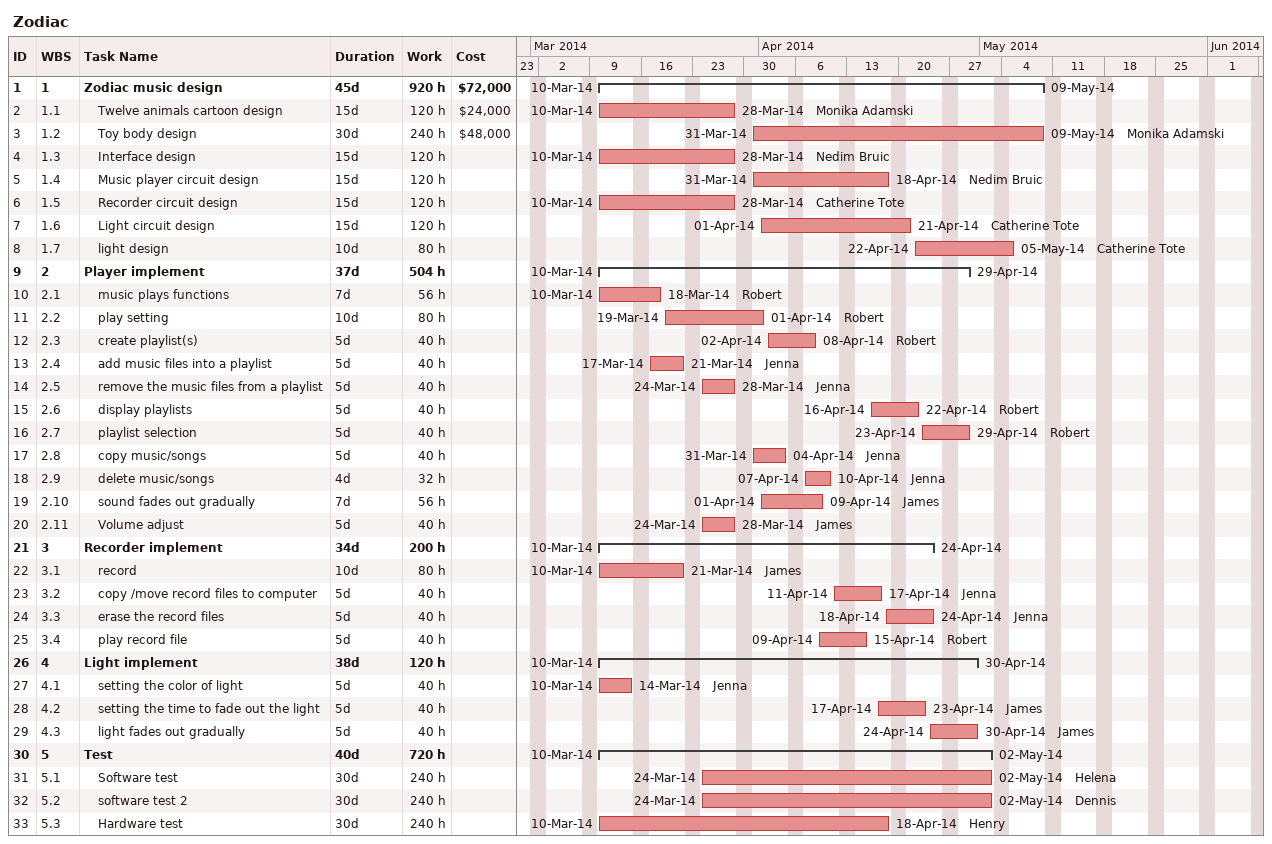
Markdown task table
Zodiac

| ID | WBS | Task | Duration | Start | Finish | Resources | Work (h) | Cost ($) |
|---|---|---|---|---|---|---|---|---|
| 1 | 1 | **Zodiac music design** | 45d | 2014-03-10 | 2014-05-09 |  | 920 | 72000 |
| 2 | 1.1 | Twelve animals cartoon design | 15d | 2014-03-10 | 2014-03-28 | Monika Adamski | 120 | 24000 |
| 3 | 1.2 | Toy body design | 30d | 2014-03-31 | 2014-05-09 | Monika Adamski | 240 | 48000 |
| 4 | 1.3 | Interface design | 15d | 2014-03-10 | 2014-03-28 | Nedim Bruic | 120 |  |
| 5 | 1.4 | Music player circuit design | 15d | 2014-03-31 | 2014-04-18 | Nedim Bruic | 120 |  |
| 6 | 1.5 | Recorder circuit design | 15d | 2014-03-10 | 2014-03-28 | Catherine Tote | 120 |  |
| 7 | 1.6 | Light circuit design | 15d | 2014-04-01 | 2014-04-21 | Catherine Tote | 120 |  |
| 8 | 1.7 | light design | 10d | 2014-04-22 | 2014-05-05 | Catherine Tote | 80 |  |
| 9 | 2 | **Player implement** | 37d | 2014-03-10 | 2014-04-29 |  | 504 |  |
| 10 | 2.1 | music plays functions | 7d | 2014-03-10 | 2014-03-18 | Robert | 56 |  |
| 11 | 2.2 | play setting | 10d | 2014-03-19 | 2014-04-01 | Robert | 80 |  |
| 12 | 2.3 | create playlist(s) | 5d | 2014-04-02 | 2014-04-08 | Robert | 40 |  |
| 13 | 2.4 | add music files into a playlist | 5d | 2014-03-17 | 2014-03-21 | Jenna | 40 |  |
| 14 | 2.5 | remove the music files from a playlist | 5d | 2014-03-24 | 2014-03-28 | Jenna | 40 |  |
| 15 | 2.6 | display playlists | 5d | 2014-04-16 | 2014-04-22 | Robert | 40 |  |
| 16 | 2.7 | playlist selection | 5d | 2014-04-23 | 2014-04-29 | Robert | 40 |  |
| 17 | 2.8 | copy music/songs | 5d | 2014-03-31 | 2014-04-04 | Jenna | 40 |  |
| 18 | 2.9 | delete music/songs | 4d | 2014-04-07 | 2014-04-10 | Jenna | 32 |  |
| 19 | 2.10 | sound fades out gradually | 7d | 2014-04-01 | 2014-04-09 | James | 56 |  |
| 20 | 2.11 | Volume adjust | 5d | 2014-03-24 | 2014-03-28 | James | 40 |  |
| 21 | 3 | **Recorder implement** | 34d | 2014-03-10 | 2014-04-24 |  | 200 |  |
| 22 | 3.1 | record | 10d | 2014-03-10 | 2014-03-21 | James | 80 |  |
| 23 | 3.2 | copy /move record files to computer | 5d | 2014-04-11 | 2014-04-17 | Jenna | 40 |  |
| 24 | 3.3 | erase the record files | 5d | 2014-04-18 | 2014-04-24 | Jenna | 40 |  |
| 25 | 3.4 | play record file | 5d | 2014-04-09 | 2014-04-15 | Robert | 40 |  |
| 26 | 4 | **Light implement** | 38d | 2014-03-10 | 2014-04-30 |  | 120 |  |
| 27 | 4.1 | setting the color of light | 5d | 2014-03-10 | 2014-03-14 | Jenna | 40 |  |
| 28 | 4.2 | setting the time to fade out the light | 5d | 2014-04-17 | 2014-04-23 | James | 40 |  |
| 29 | 4.3 | light fades out gradually | 5d | 2014-04-24 | 2014-04-30 | James | 40 |  |
| 30 | 5 | **Test** | 40d | 2014-03-10 | 2014-05-02 |  | 720 |  |
| 31 | 5.1 | Software test | 30d | 2014-03-24 | 2014-05-02 | Helena | 240 |  |
| 32 | 5.2 | software test 2 | 30d | 2014-03-24 | 2014-05-02 | Dennis | 240 |  |
| 33 | 5.3 | Hardware test | 30d | 2014-03-10 | 2014-04-18 | Henry | 240 |  |
